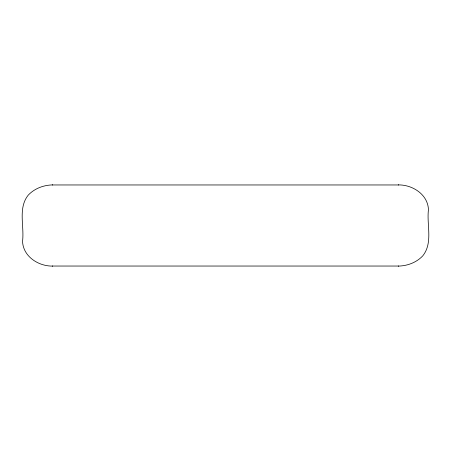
<?xml version="1.0" encoding="UTF-8"?>
<svg xmlns="http://www.w3.org/2000/svg" width="451" height="451" viewBox="0 0 451 451"><rect width="100%" height="100%" fill="white"/><g stroke="black" fill="none" stroke-linecap="round" stroke-linejoin="round"><path stroke-width="0.68" d="M52.671 184.91L52.316 184.961L398.684 184.961L398.329 184.91M398.329 266.09L398.684 266.039L52.316 266.039L52.671 266.09M52.316 184.91C43.302 185.203 34.502 188.518 28.233 195.136C17.798 208.17 24.461 226.165 22.55 241.285C23.052 256.399 38.239 266.158 52.316 266.09M398.684 266.09C407.698 265.797 416.498 262.482 422.767 255.864C433.202 242.83 426.539 224.835 428.45 209.715C427.948 194.601 412.761 184.842 398.684 184.91"/></g></svg>
